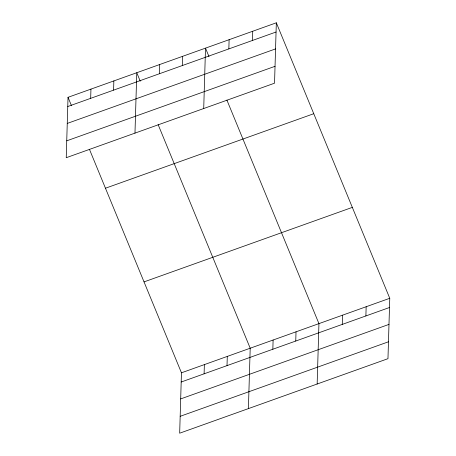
<?xml version="1.0" encoding="UTF-8"?>
<svg xmlns="http://www.w3.org/2000/svg" width="456" height="456" viewBox="0 0 456 456"><rect width="100%" height="100%" fill="white"/><g stroke="black" fill="none" stroke-linecap="round" stroke-linejoin="round"><path stroke-width="0.68" d="M68.029 97.316L66.24 157.713L274.54 83.197L276.33 22.8L68.029 97.316L71.506 105.758M90.67 98.336L90.944 89.119M113.584 90.14L113.857 80.923M134.976 133.124L136.771 72.726L140.249 81.168M159.412 73.747L159.685 64.53M182.32 65.55L182.594 56.333M89.422 149.266L181.459 372.803L179.67 433.2L387.97 358.684L389.76 298.287L276.33 22.8M203.718 108.534L205.508 48.136L208.985 56.578M204.1 373.823L204.373 364.606M228.844 48.906L229.117 39.689M227.014 365.627L227.287 356.41M252.453 40.464L252.721 31.247M248.406 408.61L250.201 348.213L158.158 124.676M272.842 349.233L273.115 340.016M295.75 341.037L296.024 331.82M317.148 384.02L318.938 323.623L226.9 100.086M342.274 324.398L342.547 315.176M365.883 315.951L366.157 306.734M67.756 106.533L276.057 32.017M67.254 123.422L275.555 48.906M66.741 140.824L275.042 66.308M105.461 188.225L313.762 113.709M144.028 281.893L352.328 207.377M181.459 372.803L389.76 298.287M181.186 382.02L389.487 307.504M180.684 398.909L388.985 324.393M180.171 416.311L388.472 341.795"/></g></svg>
